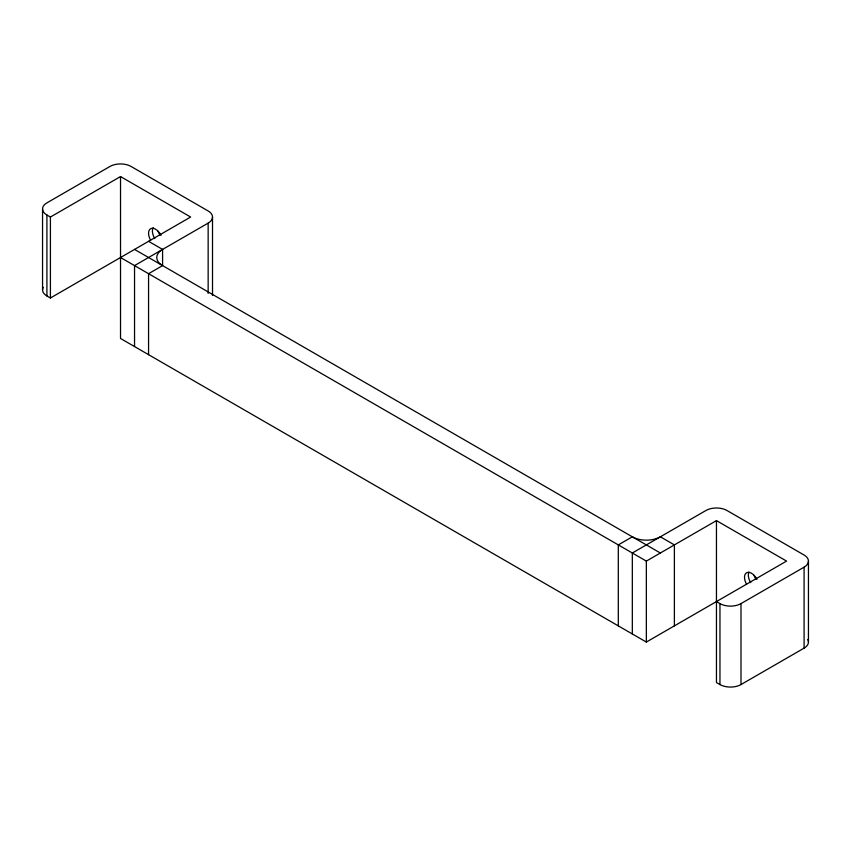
<?xml version="1.0" encoding="UTF-8"?>
<svg xmlns="http://www.w3.org/2000/svg" width="851" height="851" viewBox="0 0 851 851"><rect width="100%" height="100%" fill="white"/><g stroke="black" fill="none" stroke-linecap="round" stroke-linejoin="round"><path stroke-width="1.28" d="M42.55 208.942L42.55 289.904M212.516 295.467L212.516 217.037M808.45 642.058L808.45 561.096M208.155 293.446L208.155 223.111A14.871 8.584 0 0 0 208.155 210.963L131.043 166.445A14.871 8.584 0 0 0 110.002 166.445L46.911 202.868A14.871 8.584 0 0 0 46.911 215.016L50.411 217.037L120.523 176.561L190.635 217.037L50.411 297.999L46.911 295.967A14.871 8.584 0 0 1 43.252 287.298M208.155 223.111L134.543 265.608L134.543 346.57M120.523 257.513L646.345 561.096L716.457 520.621L786.569 561.096L646.345 642.058L120.523 338.475L120.523 176.561M716.457 601.572L719.957 603.604A14.871 8.584 0 0 0 740.998 603.604L804.089 567.17A14.871 8.584 0 0 0 804.089 555.033L726.977 510.504A14.871 8.584 0 0 0 705.936 510.504L632.325 553.001L632.325 633.963M716.457 520.621L716.457 682.534L719.957 684.555A14.871 8.584 0 0 0 740.998 684.555L804.089 648.132A14.871 8.584 0 0 0 807.748 639.452M148.563 241.322L162.584 249.417A19.828 11.446 0 0 0 162.584 265.608L148.563 273.714L148.563 354.665M134.543 249.417L660.365 553.001M804.089 567.17L804.089 648.132M740.998 603.604L740.998 684.555M719.957 603.604L719.957 684.555M674.386 625.868L674.386 544.906L660.365 536.811A19.828 11.446 0 0 1 632.325 536.811L618.305 544.906L618.305 625.868M646.345 561.096L646.345 642.058M162.584 249.417L162.584 265.352M50.411 217.037L50.411 297.999M46.911 215.016L46.911 295.967M750.731 582.637A9.914 5.723 60 0 1 748.944 572.117M755.762 578.914A19.541 11.286 60 0 1 753.965 575.319M746.55 584.222A9.914 5.723 60 0 1 746.816 572.638A9.914 5.723 60 0 1 756.954 579.403M154.797 238.578A9.914 5.723 60 0 1 153.233 227.674M159.828 234.855A19.541 11.286 60 0 1 158.031 231.259M150.616 240.163A9.914 5.723 60 0 1 150.882 228.579A9.914 5.723 60 0 1 161.02 235.344"/></g></svg>
